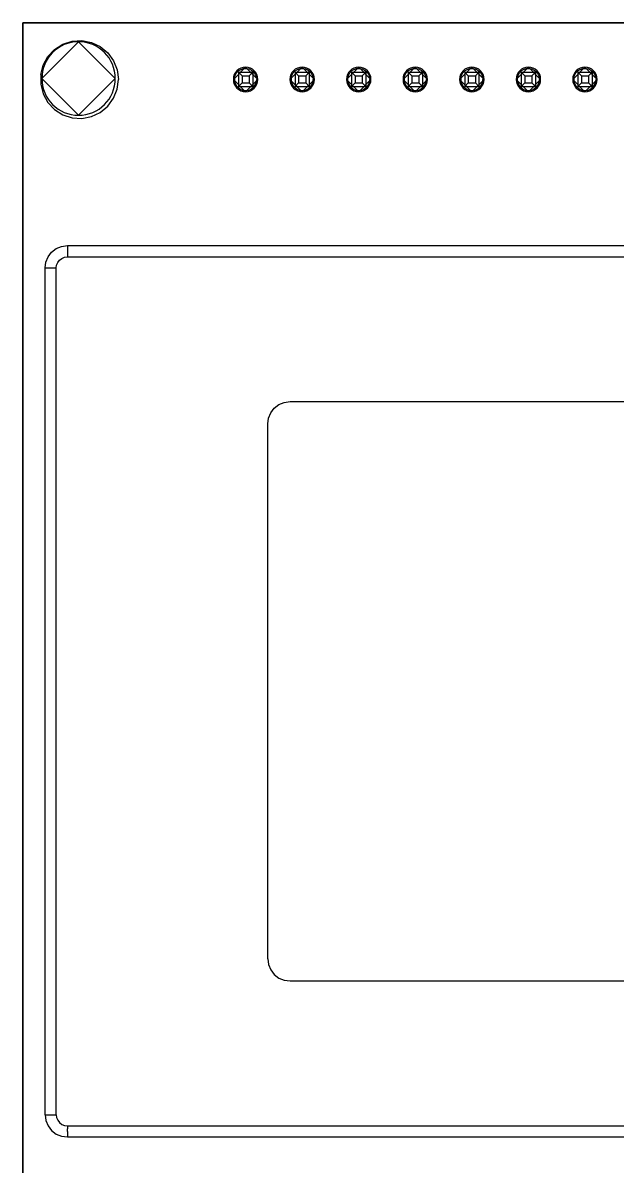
# Model space of a CAD drawing. Header units: inches. Extents: x 0 to 840, y -594 to 0.
# Drawn here: x 143.6 to 197, y -157 to -54.4 of the extents above; entities that cross this region are included whole.
import ezdxf

# ---------------------------------------------------------------- set-up
doc = ezdxf.new("R2010")
doc.units = ezdxf.units.IN
doc.header["$MEASUREMENT"] = 0

msp = doc.modelspace()

# ---------------------------------------------------------------- linework, layer by layer
at = {"color": 18, "true_color": 0x000000}
for p, q in [((339.65, -54.35), (143.65, -54.35)), ((143.65, -54.35), (143.65, -174.35)), ((143.65, -54.35), (339.65, -54.35)), ((143.65, -174.35), (143.65, -54.35)), ((339.65, -54.35), (143.65, -54.35)), ((143.65, -54.35), (143.65, -174.35)), ((143.65, -54.35), (339.65, -54.35)), ((143.65, -174.35), (143.65, -54.35)), ((148.65, -56.05), (145.35, -59.35)), ((146.5, -56.74), (147.24, -56.27)), ((146.5, -56.74), (147.24, -56.27)), ((147.24, -56.27), (148.07, -56)), ((147.24, -56.27), (148.07, -56)), ((148.07, -56), (148.95, -55.94)), ((148.07, -56), (148.95, -55.94)), ((151.95, -59.35), (148.65, -56.05)), ((148.95, -55.94), (149.81, -56.11)), ((148.95, -55.94), (149.81, -56.11)), ((149.81, -56.11), (150.6, -56.48)), ((149.81, -56.11), (150.6, -56.48)), ((145.47, -58.15), (145.89, -57.38)), ((145.47, -58.15), (145.89, -57.38)), ((145.89, -57.38), (146.5, -56.74)), ((145.89, -57.38), (146.5, -56.74)), ((150.6, -56.48), (151.28, -57.04)), ((150.6, -56.48), (151.28, -57.04)), ((151.28, -57.04), (151.79, -57.75)), ((151.28, -57.04), (151.79, -57.75)), ((145.25, -59), (145.47, -58.15)), ((145.25, -59), (145.47, -58.15)), ((151.79, -57.75), (152.12, -58.56)), ((151.79, -57.75), (152.12, -58.56)), ((163.65, -58.33), (162.55, -59.43)), ((163.22, -58.53), (163.46, -58.45)), ((163.22, -58.53), (163.46, -58.45)), ((163.46, -58.45), (163.71, -58.44)), ((163.46, -58.45), (163.71, -58.44)), ((164.75, -59.43), (163.65, -58.33)), ((163.71, -58.44), (163.96, -58.48)), ((163.71, -58.44), (163.96, -58.48)), ((163.96, -58.48), (164.18, -58.59)), ((163.96, -58.48), (164.18, -58.59)), ((168.73, -58.33), (167.63, -59.43)), ((168.3, -58.53), (168.54, -58.45)), ((168.3, -58.53), (168.54, -58.45)), ((168.54, -58.45), (168.79, -58.44)), ((168.54, -58.45), (168.79, -58.44)), ((169.83, -59.43), (168.73, -58.33)), ((168.79, -58.44), (169.04, -58.48)), ((168.79, -58.44), (169.04, -58.48)), ((169.04, -58.48), (169.26, -58.59)), ((169.04, -58.48), (169.26, -58.59)), ((173.81, -58.33), (172.71, -59.43)), ((173.38, -58.53), (173.62, -58.45)), ((173.38, -58.53), (173.62, -58.45)), ((173.62, -58.45), (173.87, -58.44)), ((173.62, -58.45), (173.87, -58.44)), ((174.91, -59.43), (173.81, -58.33)), ((173.87, -58.44), (174.12, -58.48)), ((173.87, -58.44), (174.12, -58.48)), ((174.12, -58.48), (174.34, -58.59)), ((174.12, -58.48), (174.34, -58.59)), ((178.89, -58.33), (177.79, -59.43)), ((178.46, -58.53), (178.7, -58.45)), ((178.46, -58.53), (178.7, -58.45)), ((178.7, -58.45), (178.95, -58.44)), ((178.7, -58.45), (178.95, -58.44)), ((179.99, -59.43), (178.89, -58.33)), ((178.95, -58.44), (179.2, -58.48)), ((178.95, -58.44), (179.2, -58.48)), ((179.2, -58.48), (179.42, -58.59)), ((179.2, -58.48), (179.42, -58.59)), ((183.97, -58.33), (182.87, -59.43)), ((183.54, -58.53), (183.78, -58.45)), ((183.54, -58.53), (183.78, -58.45)), ((183.78, -58.45), (184.03, -58.44)), ((183.78, -58.45), (184.03, -58.44)), ((185.07, -59.43), (183.97, -58.33)), ((184.03, -58.44), (184.28, -58.48)), ((184.03, -58.44), (184.28, -58.48)), ((184.28, -58.48), (184.5, -58.59)), ((184.28, -58.48), (184.5, -58.59)), ((189.05, -58.33), (187.95, -59.43)), ((188.62, -58.53), (188.86, -58.45)), ((188.62, -58.53), (188.86, -58.45)), ((188.86, -58.45), (189.11, -58.44)), ((188.86, -58.45), (189.11, -58.44)), ((190.15, -59.43), (189.05, -58.33)), ((189.11, -58.44), (189.36, -58.48)), ((189.11, -58.44), (189.36, -58.48)), ((189.36, -58.48), (189.58, -58.59)), ((189.36, -58.48), (189.58, -58.59)), ((194.13, -58.33), (193.03, -59.43)), ((193.7, -58.53), (193.94, -58.45)), ((193.7, -58.53), (193.94, -58.45)), ((193.94, -58.45), (194.19, -58.44)), ((193.94, -58.45), (194.19, -58.44)), ((195.23, -59.43), (194.13, -58.33)), ((194.19, -58.44), (194.44, -58.48)), ((194.19, -58.44), (194.44, -58.48)), ((194.44, -58.48), (194.66, -58.59)), ((194.44, -58.48), (194.66, -58.59)), ((145.25, -59), (145.25, -59.87)), ((145.25, -59), (145.25, -59.87)), ((145.35, -59.35), (148.65, -62.65)), ((148.65, -62.65), (151.95, -59.35)), ((152.12, -58.56), (152.23, -59.43)), ((152.12, -58.56), (152.23, -59.43)), ((152.12, -60.3), (152.23, -59.43)), ((152.12, -60.3), (152.23, -59.43)), ((162.55, -59.43), (163.65, -60.53)), ((162.65, -59.31), (162.72, -59.07)), ((162.65, -59.31), (162.72, -59.07)), ((162.65, -59.31), (162.65, -59.56)), ((162.65, -59.31), (162.65, -59.56)), ((162.72, -59.07), (162.84, -58.85)), ((162.72, -59.07), (162.84, -58.85)), ((162.84, -58.85), (163.01, -58.66)), ((162.84, -58.85), (163.01, -58.66)), ((163.01, -58.66), (163.22, -58.53)), ((163.01, -58.66), (163.22, -58.53)), ((163.01, -58.79), (163.33, -59.11)), ((163.01, -58.79), (163.01, -60.07)), ((163.01, -58.79), (164.29, -58.79)), ((163.01, -58.79), (163.33, -59.11)), ((163.01, -58.79), (163.01, -60.07)), ((163.01, -58.79), (164.29, -58.79)), ((163.33, -59.11), (163.97, -59.11)), ((163.33, -59.11), (163.33, -59.75)), ((163.33, -59.11), (163.97, -59.11)), ((163.33, -59.11), (163.33, -59.75)), ((163.65, -60.53), (164.75, -59.43)), ((163.97, -59.11), (164.29, -58.79)), ((163.97, -59.11), (164.29, -58.79)), ((163.97, -59.11), (163.97, -59.75)), ((163.97, -59.11), (163.97, -59.75)), ((164.18, -58.59), (164.37, -58.75)), ((164.18, -58.59), (164.37, -58.75)), ((164.29, -58.79), (164.29, -60.07)), ((164.29, -58.79), (164.29, -60.07)), ((164.37, -58.75), (164.52, -58.95)), ((164.37, -58.75), (164.52, -58.95)), ((164.52, -58.95), (164.61, -59.19)), ((164.52, -58.95), (164.61, -59.19)), ((164.61, -59.19), (164.65, -59.43)), ((164.61, -59.19), (164.65, -59.43)), ((164.61, -59.68), (164.65, -59.43)), ((164.61, -59.68), (164.65, -59.43)), ((167.63, -59.43), (168.73, -60.53)), ((167.73, -59.31), (167.8, -59.07)), ((167.73, -59.31), (167.8, -59.07)), ((167.73, -59.31), (167.73, -59.56)), ((167.73, -59.31), (167.73, -59.56)), ((167.8, -59.07), (167.92, -58.85)), ((167.8, -59.07), (167.92, -58.85)), ((167.92, -58.85), (168.09, -58.66)), ((167.92, -58.85), (168.09, -58.66)), ((168.09, -58.66), (168.3, -58.53)), ((168.09, -58.66), (168.3, -58.53)), ((168.09, -58.79), (168.41, -59.11)), ((168.09, -58.79), (168.09, -60.07)), ((168.09, -58.79), (169.37, -58.79)), ((168.09, -58.79), (168.41, -59.11)), ((168.09, -58.79), (168.09, -60.07)), ((168.09, -58.79), (169.37, -58.79)), ((168.41, -59.11), (169.05, -59.11)), ((168.41, -59.11), (168.41, -59.75)), ((168.41, -59.11), (169.05, -59.11)), ((168.41, -59.11), (168.41, -59.75)), ((168.73, -60.53), (169.83, -59.43)), ((169.05, -59.11), (169.37, -58.79)), ((169.05, -59.11), (169.37, -58.79)), ((169.05, -59.11), (169.05, -59.75)), ((169.05, -59.11), (169.05, -59.75)), ((169.26, -58.59), (169.45, -58.75)), ((169.26, -58.59), (169.45, -58.75)), ((169.37, -58.79), (169.37, -60.07)), ((169.37, -58.79), (169.37, -60.07)), ((169.45, -58.75), (169.6, -58.95)), ((169.45, -58.75), (169.6, -58.95)), ((169.6, -58.95), (169.69, -59.19)), ((169.6, -58.95), (169.69, -59.19)), ((169.69, -59.19), (169.73, -59.43)), ((169.69, -59.19), (169.73, -59.43)), ((169.69, -59.68), (169.73, -59.43)), ((169.69, -59.68), (169.73, -59.43)), ((172.71, -59.43), (173.81, -60.53)), ((172.81, -59.31), (172.88, -59.07)), ((172.81, -59.31), (172.88, -59.07)), ((172.81, -59.31), (172.81, -59.56)), ((172.81, -59.31), (172.81, -59.56)), ((172.88, -59.07), (173, -58.85)), ((172.88, -59.07), (173, -58.85)), ((173, -58.85), (173.17, -58.66)), ((173, -58.85), (173.17, -58.66)), ((173.17, -58.66), (173.38, -58.53)), ((173.17, -58.66), (173.38, -58.53)), ((173.17, -58.79), (173.49, -59.11)), ((173.17, -58.79), (173.17, -60.07)), ((173.17, -58.79), (174.45, -58.79)), ((173.17, -58.79), (173.49, -59.11)), ((173.17, -58.79), (173.17, -60.07)), ((173.17, -58.79), (174.45, -58.79)), ((173.49, -59.11), (174.13, -59.11)), ((173.49, -59.11), (173.49, -59.75)), ((173.49, -59.11), (174.13, -59.11)), ((173.49, -59.11), (173.49, -59.75)), ((173.81, -60.53), (174.91, -59.43)), ((174.13, -59.11), (174.45, -58.79)), ((174.13, -59.11), (174.45, -58.79)), ((174.13, -59.11), (174.13, -59.75)), ((174.13, -59.11), (174.13, -59.75)), ((174.34, -58.59), (174.53, -58.75)), ((174.34, -58.59), (174.53, -58.75)), ((174.45, -58.79), (174.45, -60.07)), ((174.45, -58.79), (174.45, -60.07)), ((174.53, -58.75), (174.68, -58.95)), ((174.53, -58.75), (174.68, -58.95)), ((174.68, -58.95), (174.77, -59.19)), ((174.68, -58.95), (174.77, -59.19)), ((174.77, -59.19), (174.81, -59.43)), ((174.77, -59.19), (174.81, -59.43)), ((174.77, -59.68), (174.81, -59.43)), ((174.77, -59.68), (174.81, -59.43)), ((177.79, -59.43), (178.89, -60.53)), ((177.89, -59.31), (177.96, -59.07)), ((177.89, -59.31), (177.96, -59.07)), ((177.89, -59.31), (177.89, -59.56)), ((177.89, -59.31), (177.89, -59.56)), ((177.96, -59.07), (178.08, -58.85)), ((177.96, -59.07), (178.08, -58.85)), ((178.08, -58.85), (178.25, -58.66)), ((178.08, -58.85), (178.25, -58.66)), ((178.25, -58.66), (178.46, -58.53)), ((178.25, -58.66), (178.46, -58.53)), ((178.25, -58.79), (178.57, -59.11)), ((178.25, -58.79), (178.25, -60.07)), ((178.25, -58.79), (179.53, -58.79)), ((178.25, -58.79), (178.57, -59.11)), ((178.25, -58.79), (178.25, -60.07)), ((178.25, -58.79), (179.53, -58.79)), ((178.57, -59.11), (179.21, -59.11)), ((178.57, -59.11), (178.57, -59.75)), ((178.57, -59.11), (179.21, -59.11)), ((178.57, -59.11), (178.57, -59.75)), ((178.89, -60.53), (179.99, -59.43)), ((179.21, -59.11), (179.53, -58.79)), ((179.21, -59.11), (179.53, -58.79)), ((179.21, -59.11), (179.21, -59.75)), ((179.21, -59.11), (179.21, -59.75)), ((179.42, -58.59), (179.61, -58.75)), ((179.42, -58.59), (179.61, -58.75)), ((179.53, -58.79), (179.53, -60.07)), ((179.53, -58.79), (179.53, -60.07)), ((179.61, -58.75), (179.76, -58.95)), ((179.61, -58.75), (179.76, -58.95)), ((179.76, -58.95), (179.85, -59.19)), ((179.76, -58.95), (179.85, -59.19)), ((179.85, -59.19), (179.89, -59.43)), ((179.85, -59.19), (179.89, -59.43)), ((179.85, -59.68), (179.89, -59.43)), ((179.85, -59.68), (179.89, -59.43)), ((182.87, -59.43), (183.97, -60.53)), ((182.97, -59.31), (183.04, -59.07)), ((182.97, -59.31), (183.04, -59.07)), ((182.97, -59.31), (182.97, -59.56)), ((182.97, -59.31), (182.97, -59.56)), ((183.04, -59.07), (183.16, -58.85)), ((183.04, -59.07), (183.16, -58.85)), ((183.16, -58.85), (183.33, -58.66)), ((183.16, -58.85), (183.33, -58.66)), ((183.33, -58.66), (183.54, -58.53)), ((183.33, -58.66), (183.54, -58.53)), ((183.33, -58.79), (183.65, -59.11)), ((183.33, -58.79), (183.33, -60.07)), ((183.33, -58.79), (184.61, -58.79)), ((183.33, -58.79), (183.65, -59.11)), ((183.33, -58.79), (183.33, -60.07)), ((183.33, -58.79), (184.61, -58.79)), ((183.65, -59.11), (184.29, -59.11)), ((183.65, -59.11), (183.65, -59.75)), ((183.65, -59.11), (184.29, -59.11)), ((183.65, -59.11), (183.65, -59.75)), ((183.97, -60.53), (185.07, -59.43)), ((184.29, -59.11), (184.61, -58.79)), ((184.29, -59.11), (184.61, -58.79)), ((184.29, -59.11), (184.29, -59.75)), ((184.29, -59.11), (184.29, -59.75)), ((184.5, -58.59), (184.69, -58.75)), ((184.5, -58.59), (184.69, -58.75)), ((184.61, -58.79), (184.61, -60.07)), ((184.61, -58.79), (184.61, -60.07)), ((184.69, -58.75), (184.84, -58.95)), ((184.69, -58.75), (184.84, -58.95)), ((184.84, -58.95), (184.93, -59.19)), ((184.84, -58.95), (184.93, -59.19)), ((184.93, -59.19), (184.97, -59.43)), ((184.93, -59.19), (184.97, -59.43)), ((184.93, -59.68), (184.97, -59.43)), ((184.93, -59.68), (184.97, -59.43)), ((187.95, -59.43), (189.05, -60.53)), ((188.05, -59.31), (188.12, -59.07)), ((188.05, -59.31), (188.12, -59.07)), ((188.05, -59.31), (188.05, -59.56)), ((188.05, -59.31), (188.05, -59.56)), ((188.12, -59.07), (188.24, -58.85)), ((188.12, -59.07), (188.24, -58.85)), ((188.24, -58.85), (188.41, -58.66)), ((188.24, -58.85), (188.41, -58.66)), ((188.41, -58.66), (188.62, -58.53)), ((188.41, -58.66), (188.62, -58.53)), ((188.41, -58.79), (188.73, -59.11)), ((188.41, -58.79), (188.41, -60.07)), ((188.41, -58.79), (189.69, -58.79)), ((188.41, -58.79), (188.73, -59.11)), ((188.41, -58.79), (188.41, -60.07)), ((188.41, -58.79), (189.69, -58.79)), ((188.73, -59.11), (189.37, -59.11)), ((188.73, -59.11), (188.73, -59.75)), ((188.73, -59.11), (189.37, -59.11)), ((188.73, -59.11), (188.73, -59.75)), ((189.05, -60.53), (190.15, -59.43)), ((189.37, -59.11), (189.69, -58.79)), ((189.37, -59.11), (189.69, -58.79)), ((189.37, -59.11), (189.37, -59.75)), ((189.37, -59.11), (189.37, -59.75)), ((189.58, -58.59), (189.77, -58.75)), ((189.58, -58.59), (189.77, -58.75)), ((189.69, -58.79), (189.69, -60.07)), ((189.69, -58.79), (189.69, -60.07)), ((189.77, -58.75), (189.92, -58.95)), ((189.77, -58.75), (189.92, -58.95)), ((189.92, -58.95), (190.01, -59.19)), ((189.92, -58.95), (190.01, -59.19)), ((190.01, -59.19), (190.05, -59.43)), ((190.01, -59.19), (190.05, -59.43)), ((190.01, -59.68), (190.05, -59.43)), ((190.01, -59.68), (190.05, -59.43)), ((193.03, -59.43), (194.13, -60.53)), ((193.13, -59.31), (193.2, -59.07)), ((193.13, -59.31), (193.2, -59.07)), ((193.13, -59.31), (193.13, -59.56)), ((193.13, -59.31), (193.13, -59.56)), ((193.2, -59.07), (193.32, -58.85)), ((193.2, -59.07), (193.32, -58.85)), ((193.32, -58.85), (193.49, -58.66)), ((193.32, -58.85), (193.49, -58.66)), ((193.49, -58.66), (193.7, -58.53)), ((193.49, -58.66), (193.7, -58.53)), ((193.49, -58.79), (193.81, -59.11)), ((193.49, -58.79), (193.49, -60.07)), ((193.49, -58.79), (194.77, -58.79)), ((193.49, -58.79), (193.81, -59.11)), ((193.49, -58.79), (193.49, -60.07)), ((193.49, -58.79), (194.77, -58.79)), ((193.81, -59.11), (194.45, -59.11)), ((193.81, -59.11), (193.81, -59.75)), ((193.81, -59.11), (194.45, -59.11)), ((193.81, -59.11), (193.81, -59.75)), ((194.13, -60.53), (195.23, -59.43)), ((194.45, -59.11), (194.77, -58.79)), ((194.45, -59.11), (194.77, -58.79)), ((194.45, -59.11), (194.45, -59.75)), ((194.45, -59.11), (194.45, -59.75)), ((194.66, -58.59), (194.85, -58.75)), ((194.66, -58.59), (194.85, -58.75)), ((194.77, -58.79), (194.77, -60.07)), ((194.77, -58.79), (194.77, -60.07)), ((194.85, -58.75), (195, -58.95)), ((194.85, -58.75), (195, -58.95)), ((195, -58.95), (195.09, -59.19)), ((195, -58.95), (195.09, -59.19)), ((195.09, -59.19), (195.13, -59.43)), ((195.09, -59.19), (195.13, -59.43)), ((195.09, -59.68), (195.13, -59.43)), ((195.09, -59.68), (195.13, -59.43)), ((145.25, -59.87), (145.47, -60.72)), ((145.25, -59.87), (145.47, -60.72)), ((151.79, -61.12), (152.12, -60.3)), ((151.79, -61.12), (152.12, -60.3)), ((162.65, -59.56), (162.72, -59.8)), ((162.65, -59.56), (162.72, -59.8)), ((162.72, -59.8), (162.84, -60.02)), ((162.72, -59.8), (162.84, -60.02)), ((162.84, -60.02), (163.01, -60.2)), ((162.84, -60.02), (163.01, -60.2)), ((163.01, -60.07), (163.33, -59.75)), ((163.01, -60.07), (163.33, -59.75)), ((163.01, -60.07), (164.29, -60.07)), ((163.01, -60.07), (164.29, -60.07)), ((163.01, -60.2), (163.22, -60.34)), ((163.01, -60.2), (163.22, -60.34)), ((163.22, -60.34), (163.46, -60.42)), ((163.22, -60.34), (163.46, -60.42)), ((163.33, -59.75), (163.97, -59.75)), ((163.33, -59.75), (163.97, -59.75)), ((163.46, -60.42), (163.71, -60.43)), ((163.46, -60.42), (163.71, -60.43)), ((163.71, -60.43), (163.96, -60.39)), ((163.71, -60.43), (163.96, -60.39)), ((163.96, -60.39), (164.18, -60.28)), ((163.96, -60.39), (164.18, -60.28)), ((163.97, -59.75), (164.29, -60.07)), ((163.97, -59.75), (164.29, -60.07)), ((164.18, -60.28), (164.37, -60.12)), ((164.18, -60.28), (164.37, -60.12)), ((164.37, -60.12), (164.52, -59.92)), ((164.37, -60.12), (164.52, -59.92)), ((164.52, -59.92), (164.61, -59.68)), ((164.52, -59.92), (164.61, -59.68)), ((167.73, -59.56), (167.8, -59.8)), ((167.73, -59.56), (167.8, -59.8)), ((167.8, -59.8), (167.92, -60.02)), ((167.8, -59.8), (167.92, -60.02)), ((167.92, -60.02), (168.09, -60.2)), ((167.92, -60.02), (168.09, -60.2)), ((168.09, -60.07), (168.41, -59.75)), ((168.09, -60.07), (168.41, -59.75)), ((168.09, -60.07), (169.37, -60.07)), ((168.09, -60.07), (169.37, -60.07)), ((168.09, -60.2), (168.3, -60.34)), ((168.09, -60.2), (168.3, -60.34)), ((168.3, -60.34), (168.54, -60.42)), ((168.3, -60.34), (168.54, -60.42)), ((168.41, -59.75), (169.05, -59.75)), ((168.41, -59.75), (169.05, -59.75)), ((168.54, -60.42), (168.79, -60.43)), ((168.54, -60.42), (168.79, -60.43)), ((168.79, -60.43), (169.04, -60.39)), ((168.79, -60.43), (169.04, -60.39)), ((169.04, -60.39), (169.26, -60.28)), ((169.04, -60.39), (169.26, -60.28)), ((169.05, -59.75), (169.37, -60.07)), ((169.05, -59.75), (169.37, -60.07)), ((169.26, -60.28), (169.45, -60.12)), ((169.26, -60.28), (169.45, -60.12)), ((169.45, -60.12), (169.6, -59.92)), ((169.45, -60.12), (169.6, -59.92)), ((169.6, -59.92), (169.69, -59.68)), ((169.6, -59.92), (169.69, -59.68)), ((172.81, -59.56), (172.88, -59.8)), ((172.81, -59.56), (172.88, -59.8)), ((172.88, -59.8), (173, -60.02)), ((172.88, -59.8), (173, -60.02)), ((173, -60.02), (173.17, -60.2)), ((173, -60.02), (173.17, -60.2)), ((173.17, -60.07), (173.49, -59.75)), ((173.17, -60.07), (173.49, -59.75)), ((173.17, -60.07), (174.45, -60.07)), ((173.17, -60.07), (174.45, -60.07)), ((173.17, -60.2), (173.38, -60.34)), ((173.17, -60.2), (173.38, -60.34)), ((173.38, -60.34), (173.62, -60.42)), ((173.38, -60.34), (173.62, -60.42)), ((173.49, -59.75), (174.13, -59.75)), ((173.49, -59.75), (174.13, -59.75)), ((173.62, -60.42), (173.87, -60.43)), ((173.62, -60.42), (173.87, -60.43)), ((173.87, -60.43), (174.12, -60.39)), ((173.87, -60.43), (174.12, -60.39)), ((174.12, -60.39), (174.34, -60.28)), ((174.12, -60.39), (174.34, -60.28)), ((174.13, -59.75), (174.45, -60.07)), ((174.13, -59.75), (174.45, -60.07)), ((174.34, -60.28), (174.53, -60.12)), ((174.34, -60.28), (174.53, -60.12)), ((174.53, -60.12), (174.68, -59.92)), ((174.53, -60.12), (174.68, -59.92)), ((174.68, -59.92), (174.77, -59.68)), ((174.68, -59.92), (174.77, -59.68)), ((177.89, -59.56), (177.96, -59.8)), ((177.89, -59.56), (177.96, -59.8)), ((177.96, -59.8), (178.08, -60.02)), ((177.96, -59.8), (178.08, -60.02)), ((178.08, -60.02), (178.25, -60.2)), ((178.08, -60.02), (178.25, -60.2)), ((178.25, -60.07), (178.57, -59.75)), ((178.25, -60.07), (178.57, -59.75)), ((178.25, -60.07), (179.53, -60.07)), ((178.25, -60.07), (179.53, -60.07)), ((178.25, -60.2), (178.46, -60.34)), ((178.25, -60.2), (178.46, -60.34)), ((178.46, -60.34), (178.7, -60.42)), ((178.46, -60.34), (178.7, -60.42)), ((178.57, -59.75), (179.21, -59.75)), ((178.57, -59.75), (179.21, -59.75)), ((178.7, -60.42), (178.95, -60.43)), ((178.7, -60.42), (178.95, -60.43)), ((178.95, -60.43), (179.2, -60.39)), ((178.95, -60.43), (179.2, -60.39)), ((179.2, -60.39), (179.42, -60.28)), ((179.2, -60.39), (179.42, -60.28)), ((179.21, -59.75), (179.53, -60.07)), ((179.21, -59.75), (179.53, -60.07)), ((179.42, -60.28), (179.61, -60.12)), ((179.42, -60.28), (179.61, -60.12)), ((179.61, -60.12), (179.76, -59.92)), ((179.61, -60.12), (179.76, -59.92)), ((179.76, -59.92), (179.85, -59.68)), ((179.76, -59.92), (179.85, -59.68)), ((182.97, -59.56), (183.04, -59.8)), ((182.97, -59.56), (183.04, -59.8)), ((183.04, -59.8), (183.16, -60.02)), ((183.04, -59.8), (183.16, -60.02)), ((183.16, -60.02), (183.33, -60.2)), ((183.16, -60.02), (183.33, -60.2)), ((183.33, -60.07), (183.65, -59.75)), ((183.33, -60.07), (183.65, -59.75)), ((183.33, -60.07), (184.61, -60.07)), ((183.33, -60.07), (184.61, -60.07)), ((183.33, -60.2), (183.54, -60.34)), ((183.33, -60.2), (183.54, -60.34)), ((183.54, -60.34), (183.78, -60.42)), ((183.54, -60.34), (183.78, -60.42)), ((183.65, -59.75), (184.29, -59.75)), ((183.65, -59.75), (184.29, -59.75)), ((183.78, -60.42), (184.03, -60.43)), ((183.78, -60.42), (184.03, -60.43)), ((184.03, -60.43), (184.28, -60.39)), ((184.03, -60.43), (184.28, -60.39)), ((184.28, -60.39), (184.5, -60.28)), ((184.28, -60.39), (184.5, -60.28)), ((184.29, -59.75), (184.61, -60.07)), ((184.29, -59.75), (184.61, -60.07)), ((184.5, -60.28), (184.69, -60.12)), ((184.5, -60.28), (184.69, -60.12)), ((184.69, -60.12), (184.84, -59.92)), ((184.69, -60.12), (184.84, -59.92)), ((184.84, -59.92), (184.93, -59.68)), ((184.84, -59.92), (184.93, -59.68)), ((188.05, -59.56), (188.12, -59.8)), ((188.05, -59.56), (188.12, -59.8)), ((188.12, -59.8), (188.24, -60.02)), ((188.12, -59.8), (188.24, -60.02)), ((188.24, -60.02), (188.41, -60.2)), ((188.24, -60.02), (188.41, -60.2)), ((188.41, -60.07), (188.73, -59.75)), ((188.41, -60.07), (188.73, -59.75)), ((188.41, -60.07), (189.69, -60.07)), ((188.41, -60.07), (189.69, -60.07)), ((188.41, -60.2), (188.62, -60.34)), ((188.41, -60.2), (188.62, -60.34)), ((188.62, -60.34), (188.86, -60.42)), ((188.62, -60.34), (188.86, -60.42)), ((188.73, -59.75), (189.37, -59.75)), ((188.73, -59.75), (189.37, -59.75)), ((188.86, -60.42), (189.11, -60.43)), ((188.86, -60.42), (189.11, -60.43)), ((189.11, -60.43), (189.36, -60.39)), ((189.11, -60.43), (189.36, -60.39)), ((189.36, -60.39), (189.58, -60.28)), ((189.36, -60.39), (189.58, -60.28)), ((189.37, -59.75), (189.69, -60.07)), ((189.37, -59.75), (189.69, -60.07)), ((189.58, -60.28), (189.77, -60.12)), ((189.58, -60.28), (189.77, -60.12)), ((189.77, -60.12), (189.92, -59.92)), ((189.77, -60.12), (189.92, -59.92)), ((189.92, -59.92), (190.01, -59.68)), ((189.92, -59.92), (190.01, -59.68)), ((193.13, -59.56), (193.2, -59.8)), ((193.13, -59.56), (193.2, -59.8)), ((193.2, -59.8), (193.32, -60.02)), ((193.2, -59.8), (193.32, -60.02)), ((193.32, -60.02), (193.49, -60.2)), ((193.32, -60.02), (193.49, -60.2)), ((193.49, -60.07), (193.81, -59.75)), ((193.49, -60.07), (193.81, -59.75)), ((193.49, -60.07), (194.77, -60.07)), ((193.49, -60.07), (194.77, -60.07)), ((193.49, -60.2), (193.7, -60.34)), ((193.49, -60.2), (193.7, -60.34)), ((193.7, -60.34), (193.94, -60.42)), ((193.7, -60.34), (193.94, -60.42)), ((193.81, -59.75), (194.45, -59.75)), ((193.81, -59.75), (194.45, -59.75)), ((193.94, -60.42), (194.19, -60.43)), ((193.94, -60.42), (194.19, -60.43)), ((194.19, -60.43), (194.44, -60.39)), ((194.19, -60.43), (194.44, -60.39)), ((194.44, -60.39), (194.66, -60.28)), ((194.44, -60.39), (194.66, -60.28)), ((194.45, -59.75), (194.77, -60.07)), ((194.45, -59.75), (194.77, -60.07)), ((194.66, -60.28), (194.85, -60.12)), ((194.66, -60.28), (194.85, -60.12)), ((194.85, -60.12), (195, -59.92)), ((194.85, -60.12), (195, -59.92)), ((195, -59.92), (195.09, -59.68)), ((195, -59.92), (195.09, -59.68)), ((145.47, -60.72), (145.89, -61.49)), ((145.47, -60.72), (145.89, -61.49)), ((145.89, -61.49), (146.5, -62.13)), ((145.89, -61.49), (146.5, -62.13)), ((151.28, -61.83), (151.79, -61.12)), ((151.28, -61.83), (151.79, -61.12)), ((146.5, -62.13), (147.24, -62.6)), ((146.5, -62.13), (147.24, -62.6)), ((149.81, -62.76), (150.6, -62.39)), ((149.81, -62.76), (150.6, -62.39)), ((150.6, -62.39), (151.28, -61.83)), ((150.6, -62.39), (151.28, -61.83)), ((147.24, -62.6), (148.07, -62.87)), ((147.24, -62.6), (148.07, -62.87)), ((148.07, -62.87), (148.95, -62.93)), ((148.07, -62.87), (148.95, -62.93)), ((148.95, -62.93), (149.81, -62.76)), ((148.95, -62.93), (149.81, -62.76)), ((146.23, -74.94), (146.65, -74.62)), ((146.23, -74.94), (146.65, -74.62)), ((146.65, -74.62), (147.13, -74.42)), ((146.65, -74.62), (147.13, -74.42)), ((147.13, -74.42), (147.65, -74.35)), ((147.13, -74.42), (147.65, -74.35)), ((147.65, -74.35), (335.65, -74.35)), ((147.65, -74.39), (147.65, -74.35)), ((147.65, -74.35), (335.65, -74.35)), ((147.65, -74.39), (147.65, -74.35)), ((147.65, -74.39), (147.65, -74.49)), ((147.65, -74.39), (147.65, -74.49)), ((147.65, -74.49), (147.65, -74.65)), ((147.65, -74.49), (147.65, -74.65)), ((147.65, -74.65), (147.65, -74.85)), ((147.65, -74.65), (147.65, -74.85)), ((147.65, -74.85), (147.65, -75.1)), ((147.65, -74.85), (147.65, -75.1)), ((145.65, -76.35), (145.71, -75.84)), ((145.65, -76.35), (145.71, -75.84)), ((145.71, -75.84), (145.91, -75.35)), ((145.71, -75.84), (145.91, -75.35)), ((145.91, -75.35), (146.23, -74.94)), ((145.91, -75.35), (146.23, -74.94)), ((146.68, -76.1), (146.78, -75.85)), ((146.68, -76.1), (146.78, -75.85)), ((146.78, -75.85), (146.94, -75.65)), ((146.78, -75.85), (146.94, -75.65)), ((146.94, -75.65), (147.15, -75.49)), ((146.94, -75.65), (147.15, -75.49)), ((147.15, -75.49), (147.39, -75.39)), ((147.15, -75.49), (147.39, -75.39)), ((147.39, -75.39), (147.65, -75.35)), ((147.39, -75.39), (147.65, -75.35)), ((147.65, -75.1), (147.65, -75.35)), ((147.65, -75.1), (147.65, -75.35)), ((147.65, -75.35), (335.65, -75.35)), ((147.65, -75.35), (335.65, -75.35)), ((145.65, -152.35), (145.65, -76.35)), ((145.65, -76.35), (145.68, -76.35)), ((145.65, -152.35), (145.65, -76.35)), ((145.65, -76.35), (145.68, -76.35)), ((145.68, -76.35), (145.78, -76.35)), ((145.68, -76.35), (145.78, -76.35)), ((145.78, -76.35), (145.94, -76.35)), ((145.78, -76.35), (145.94, -76.35)), ((145.94, -76.35), (146.15, -76.35)), ((145.94, -76.35), (146.15, -76.35)), ((146.15, -76.35), (146.39, -76.35)), ((146.15, -76.35), (146.39, -76.35)), ((146.39, -76.35), (146.65, -76.35)), ((146.39, -76.35), (146.65, -76.35)), ((146.65, -76.35), (146.68, -76.1)), ((146.65, -76.35), (146.68, -76.1)), ((146.65, -152.35), (146.65, -76.35)), ((146.65, -152.35), (146.65, -76.35)), ((165.91, -89.35), (166.23, -88.94)), ((165.91, -89.35), (166.23, -88.94)), ((166.23, -88.94), (166.65, -88.62)), ((166.23, -88.94), (166.65, -88.62)), ((166.65, -88.62), (167.13, -88.42)), ((166.65, -88.62), (167.13, -88.42)), ((167.13, -88.42), (167.65, -88.35)), ((167.13, -88.42), (167.65, -88.35)), ((167.65, -88.35), (315.65, -88.35)), ((167.65, -88.35), (315.65, -88.35)), ((165.65, -90.35), (165.71, -89.84)), ((165.65, -90.35), (165.71, -89.84)), ((165.71, -89.84), (165.91, -89.35)), ((165.71, -89.84), (165.91, -89.35)), ((165.65, -138.35), (165.65, -90.35)), ((165.65, -138.35), (165.65, -90.35)), ((165.65, -138.35), (165.71, -138.87)), ((165.65, -138.35), (165.71, -138.87)), ((165.71, -138.87), (165.91, -139.35)), ((165.71, -138.87), (165.91, -139.35)), ((165.91, -139.35), (166.23, -139.77)), ((165.91, -139.35), (166.23, -139.77)), ((166.23, -139.77), (166.65, -140.09)), ((166.23, -139.77), (166.65, -140.09)), ((166.65, -140.09), (167.13, -140.29)), ((166.65, -140.09), (167.13, -140.29)), ((167.13, -140.29), (167.65, -140.35)), ((167.13, -140.29), (167.65, -140.35)), ((167.65, -140.35), (315.65, -140.35)), ((167.65, -140.35), (315.65, -140.35)), ((145.65, -152.35), (145.71, -152.87)), ((145.65, -152.35), (145.68, -152.35)), ((145.65, -152.35), (145.71, -152.87)), ((145.65, -152.35), (145.68, -152.35)), ((145.68, -152.35), (145.78, -152.35)), ((145.68, -152.35), (145.78, -152.35)), ((145.71, -152.87), (145.91, -153.35)), ((145.71, -152.87), (145.91, -153.35)), ((145.78, -152.35), (145.94, -152.35)), ((145.78, -152.35), (145.94, -152.35)), ((145.94, -152.35), (146.15, -152.35)), ((145.94, -152.35), (146.15, -152.35)), ((146.15, -152.35), (146.39, -152.35)), ((146.15, -152.35), (146.39, -152.35)), ((146.39, -152.35), (146.65, -152.35)), ((146.39, -152.35), (146.65, -152.35)), ((146.65, -152.35), (146.68, -152.61)), ((146.65, -152.35), (146.68, -152.61)), ((146.68, -152.61), (146.78, -152.85)), ((146.68, -152.61), (146.78, -152.85)), ((146.78, -152.85), (146.94, -153.06)), ((146.78, -152.85), (146.94, -153.06)), ((145.91, -153.35), (146.23, -153.77)), ((145.91, -153.35), (146.23, -153.77)), ((146.23, -153.77), (146.65, -154.09)), ((146.23, -153.77), (146.65, -154.09)), ((146.94, -153.06), (147.15, -153.22)), ((146.94, -153.06), (147.15, -153.22)), ((147.15, -153.22), (147.39, -153.32)), ((147.15, -153.22), (147.39, -153.32)), ((147.39, -153.32), (147.65, -153.35)), ((147.39, -153.32), (147.65, -153.35)), ((147.65, -153.35), (335.65, -153.35)), ((147.65, -153.35), (147.65, -153.61)), ((147.65, -153.35), (335.65, -153.35)), ((147.65, -153.35), (147.65, -153.61)), ((147.65, -153.85), (147.65, -153.61)), ((147.65, -153.85), (147.65, -153.61)), ((147.65, -153.85), (147.65, -154.06)), ((147.65, -153.85), (147.65, -154.06)), ((146.65, -154.09), (147.13, -154.29)), ((146.65, -154.09), (147.13, -154.29)), ((147.13, -154.29), (147.65, -154.35)), ((147.13, -154.29), (147.65, -154.35)), ((147.65, -154.06), (147.65, -154.22)), ((147.65, -154.06), (147.65, -154.22)), ((147.65, -154.22), (147.65, -154.32)), ((147.65, -154.22), (147.65, -154.32)), ((147.65, -154.32), (147.65, -154.35)), ((147.65, -154.32), (147.65, -154.35)), ((147.65, -154.35), (335.65, -154.35)), ((147.65, -154.35), (335.65, -154.35))]:
    msp.add_line(p, q, dxfattribs=at)
for centre, radius, start, end in [((148.65, -59.35), 3.3, 90, 180), ((148.65, -59.35), 3.3, 0, 90), ((163.65, -59.43), 1.1, 90, 180), ((163.65, -59.43), 1.1, 0, 90), ((168.73, -59.43), 1.1, 90, 180), ((168.73, -59.43), 1.1, 0, 90), ((173.81, -59.43), 1.1, 90, 180), ((173.81, -59.43), 1.1, 0, 90), ((178.89, -59.43), 1.1, 90, 180), ((178.89, -59.43), 1.1, 0, 90), ((183.97, -59.43), 1.1, 90, 180), ((183.97, -59.43), 1.1, 0, 90), ((189.05, -59.43), 1.1, 90, 180), ((189.05, -59.43), 1.1, 0, 90), ((194.13, -59.43), 1.1, 90, 180), ((194.13, -59.43), 1.1, 0, 90), ((148.65, -59.35), 3.3, 180, 270), ((148.65, -59.35), 3.3, 270, 0), ((163.65, -59.43), 1.1, 180, 270), ((163.65, -59.43), 1.1, 270, 360), ((168.73, -59.43), 1.1, 180, 270), ((168.73, -59.43), 1.1, 270, 360), ((173.81, -59.43), 1.1, 180, 270), ((173.81, -59.43), 1.1, 270, 360), ((178.89, -59.43), 1.1, 180, 270), ((178.89, -59.43), 1.1, 270, 360), ((183.97, -59.43), 1.1, 180, 270), ((183.97, -59.43), 1.1, 270, 360), ((189.05, -59.43), 1.1, 180, 270), ((189.05, -59.43), 1.1, 270, 360), ((194.13, -59.43), 1.1, 180, 270), ((194.13, -59.43), 1.1, 270, 360)]:
    msp.add_arc(centre, radius, start, end, dxfattribs=at)

doc.saveas('drawing.dxf')
